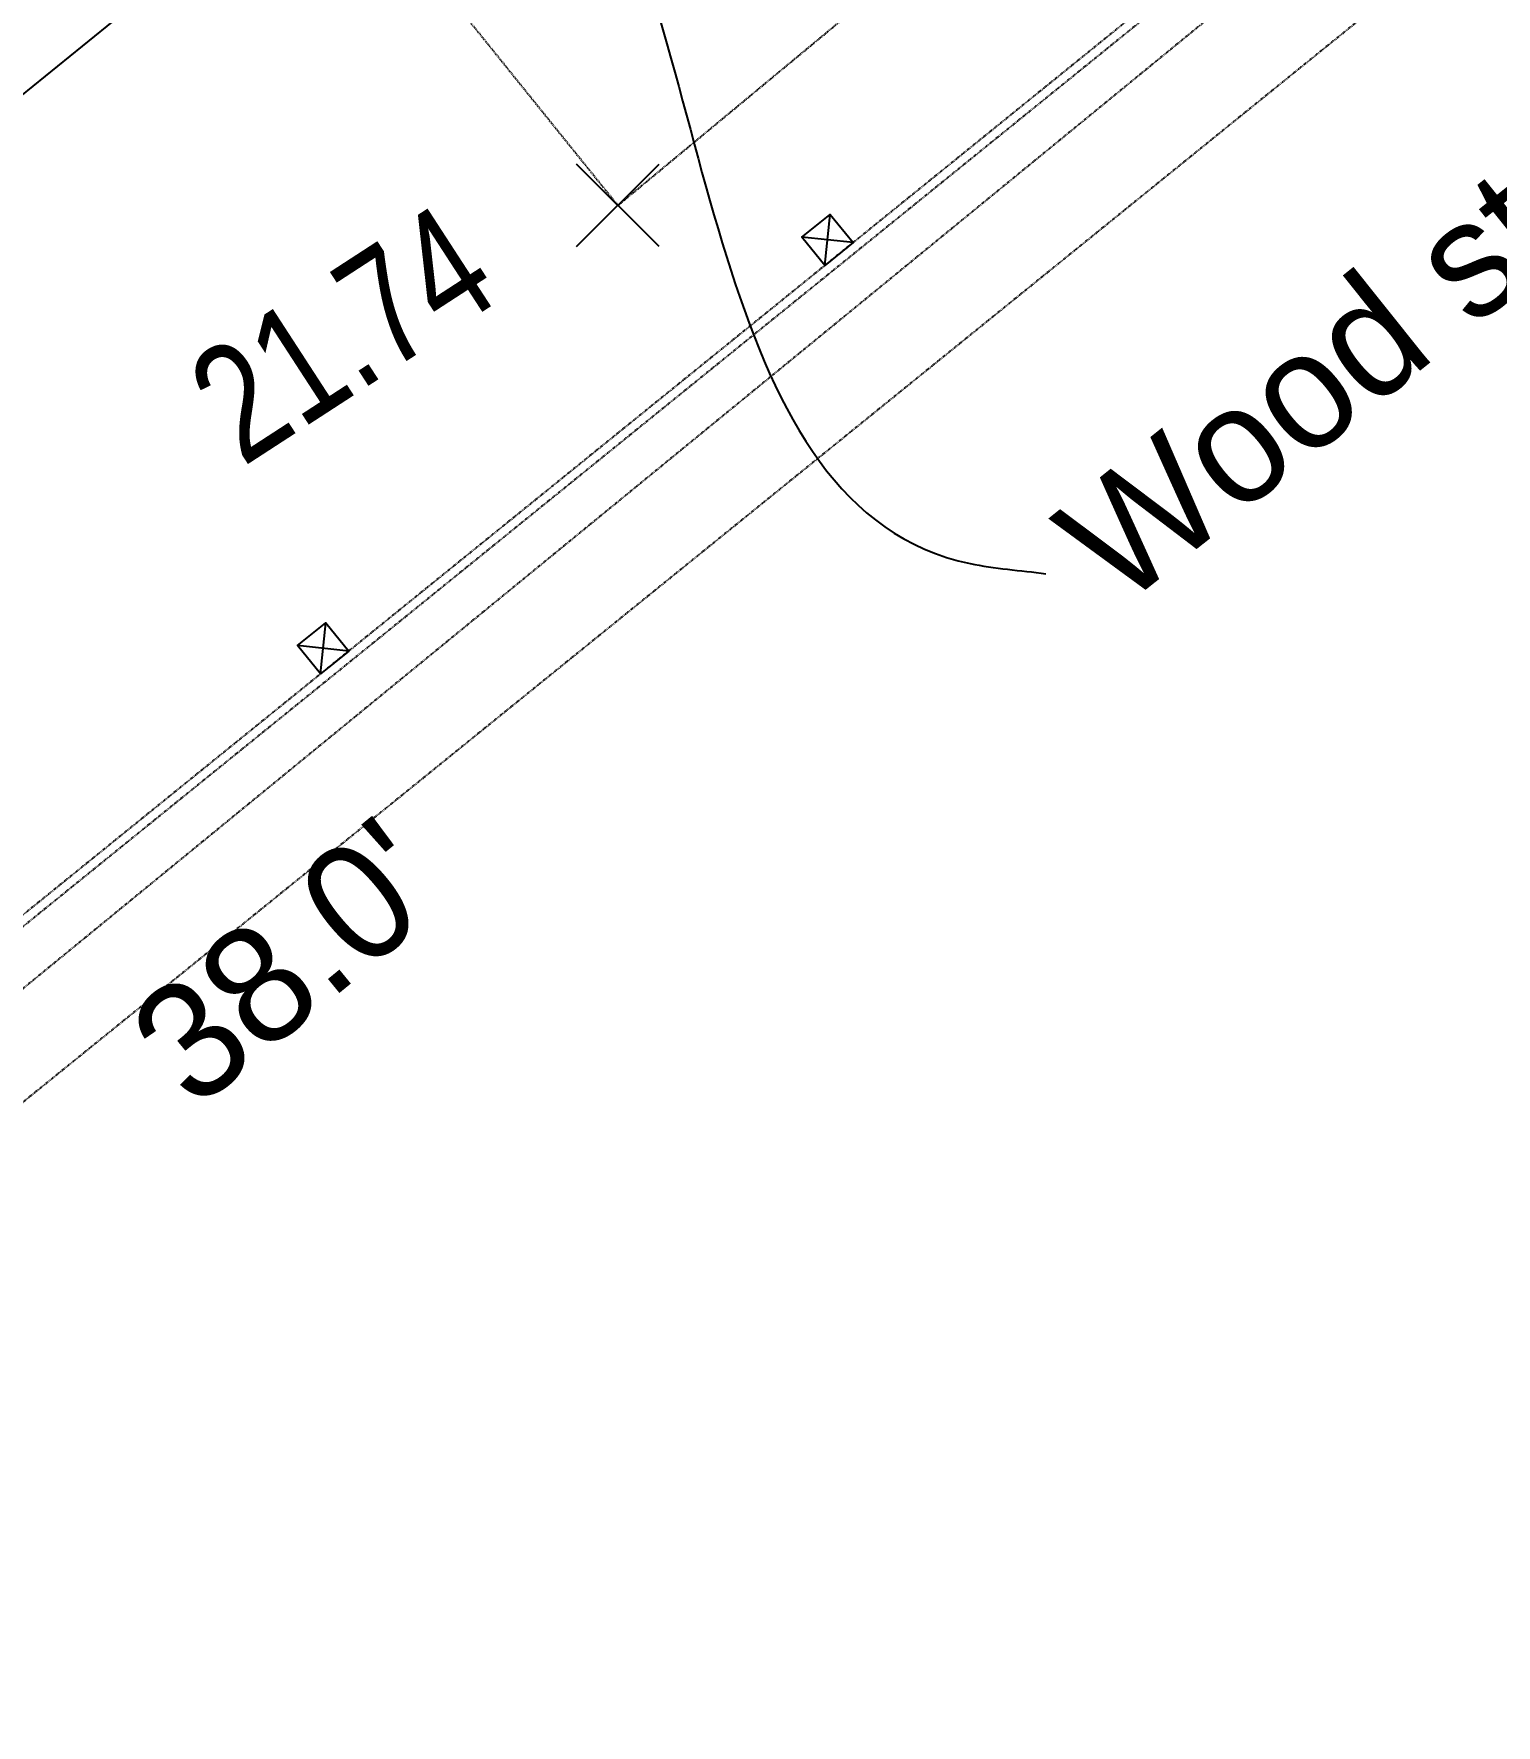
# Model space of a CAD drawing. Header units: inches. Extents: x -625442 to 34963, y -27993 to 66986.
# Drawn here: x -336346.5 to -336105.4, y 27782 to 28060.9 of the extents above; entities that cross this region are included whole.
import ezdxf
from ezdxf.enums import TextEntityAlignment as Align

# ---------------------------------------------------------------- set-up
doc = ezdxf.new("R2010")
doc.units = ezdxf.units.IN
doc.header["$LTSCALE"] = 0.5
doc.header["$MEASUREMENT"] = 0
doc.linetypes.add('DASHED2', pattern=[0.375, 0.25, -0.125])
doc.linetypes.add('HIDDEN2', pattern=[0.1875, 0.125, -0.0625])
for name, color, linetype in [('BUILDING OH', 80, 'HIDDEN2'), ('EDGE OF CONCRETE', 253, 'DASHED2'), ('P-ABOVE', 201, 'HIDDEN2'), ('P-BELOW-MED', 145, 'Continuous'), ('P-WALL', 90, 'Continuous'), ('SPOT ELEVATION TEXT', 252, 'Continuous'), ('TEXT', 7, 'Continuous')]:
    doc.layers.add(name, color=color, linetype=linetype)
doc.styles.add('BLDG', font='IC-Romans.shx', dxfattribs={"width": 0.8})
doc.styles.add('TXT', font='IC-Romans.shx')
doc.dimstyles.new('20 SCALE', dxfattribs={"dimtxt": 1.6, "dimasz": 2, "dimexe": 0.18, "dimexo": 0.0625, "dimgap": 0.04, "dimtad": 0, "dimdec": 1, "dimzin": 0, "dimdsep": 46, "dimtxsty": 'BLDG', "dimcen": 0.09, "dimaunit": 1, "dimadec": 4, "dimazin": 0, "dimtfac": 1, "dimtdec": 1, "dimtofl": 0, "dimtmove": 2, "dimatfit": 3, "dimfxl": 1, "dimtolj": 1, "dimtzin": 0, "dimarcsym": 0})

# ---------------------------------------------------------------- blocks, each defined once
blk = doc.blocks.new('SPT10')
at = {"color": 0, "linetype": 'Continuous'}
for p, q in [((-0.354, -0.354), (0.354, 0.354)), ((0.354, -0.354), (-0.354, 0.354))]:
    blk.add_line(p, q, dxfattribs=at)

msp = doc.modelspace()

# ---------------------------------------------------------------- linework, layer by layer
at = {"layer": 'BUILDING OH'}
msp.add_lwpolyline([(-336216.09883, 28158.24816), (-336143.63736, 28070.99528), (-336496.61077, 27782.15404), (-336718.93436, 28051.88398), (-336364.29431, 28340.40495)], dxfattribs=at)
at = {"layer": 'DEFPOINTS'}
msp.add_line((-339065.43942, 25850.62558), (-335407.79377, 28812.62354), dxfattribs=at)
at = {"layer": 'EDGE OF CONCRETE'}
msp.add_lwpolyline([(-336377.63872, 28282.12889), (-336422.49883, 28246.37847), (-336250.25588, 28032.62437), (-336206.70034, 28068.70159), (-336377.63872, 28282.12889)], dxfattribs=at)
at = {"layer": 'P-ABOVE'}
for p, q in [((-336128.29776, 28093.82926), (-336486.5575, 27803.70695)), ((-336127.35376, 28092.66356), (-336485.6135, 27802.54124))]:
    msp.add_line(p, q, dxfattribs=at)
msp.add_lwpolyline([(-336198.78301, 28180.86851), (-336113.19378, 28075.178), (-336471.45352, 27785.05568), (-336720.66922, 28092.80158), (-336445.56304, 28315.58531), (-336431.40306, 28298.09975)], dxfattribs=at)
at = {"layer": 'P-BELOW-MED'}
for p, q in [((-336216.11414, 28022.71468), (-336215.22732, 28031.1535)), ((-336211.45132, 28026.49068), (-336219.89013, 28027.3775)), ((-336299.2677, 27955.3761), (-336298.38088, 27963.81491)), ((-336294.60488, 27959.15209), (-336303.0437, 27960.03891))]:
    msp.add_line(p, q, dxfattribs=at)
at = {"layer": 'P-WALL'}
for points in [[(-336211.45132, 28026.49068), (-336216.11414, 28022.71468), (-336219.89013, 28027.3775), (-336215.22732, 28031.1535)], [(-336294.60488, 27959.15209), (-336299.2677, 27955.3761), (-336303.0437, 27960.03891), (-336298.38088, 27963.81491)]]:
    msp.add_lwpolyline(points, close=True, dxfattribs=at)

# ---------------------------------------------------------------- block references
at = {"layer": 'SPOT ELEVATION TEXT', "xscale": 19.2, "yscale": 19.2, "zscale": 19.2}
msp.add_blockref('SPT10', (-336250.25588, 28032.62437), dxfattribs=at)

# ---------------------------------------------------------------- texts
at = {"layer": 'SPOT ELEVATION TEXT', "style": 'BLDG', "width": 0.8}
msp.add_text('21.74', height=19.2, rotation=33, dxfattribs=at).set_placement((-336290.55265, 28003.4164), align=Align.CENTER)
at = {"layer": 'TEXT', "char_height": 19.2, "style": 'TXT'}
for s, insert, attachment_point, rotation in [('Wood steps', (-336179.35944, 27980.91882), 1, 38.6114128), ("38.0'", (-336311.00459, 27915.43037), 2, 39.2937647)]:
    msp.add_mtext(s, dxfattribs=dict(at, insert=insert, attachment_point=attachment_point, rotation=rotation))

# ---------------------------------------------------------------- leaders
at = {"layer": 'TEXT', "path_type": 1}
msp.add_leader([(-336254.71657, 28093.67934), (-336192.14754, 27973.56967), (-336179.68625, 27971.89606)], dimstyle='20 SCALE', dxfattribs=at)

doc.saveas('drawing.dxf')
